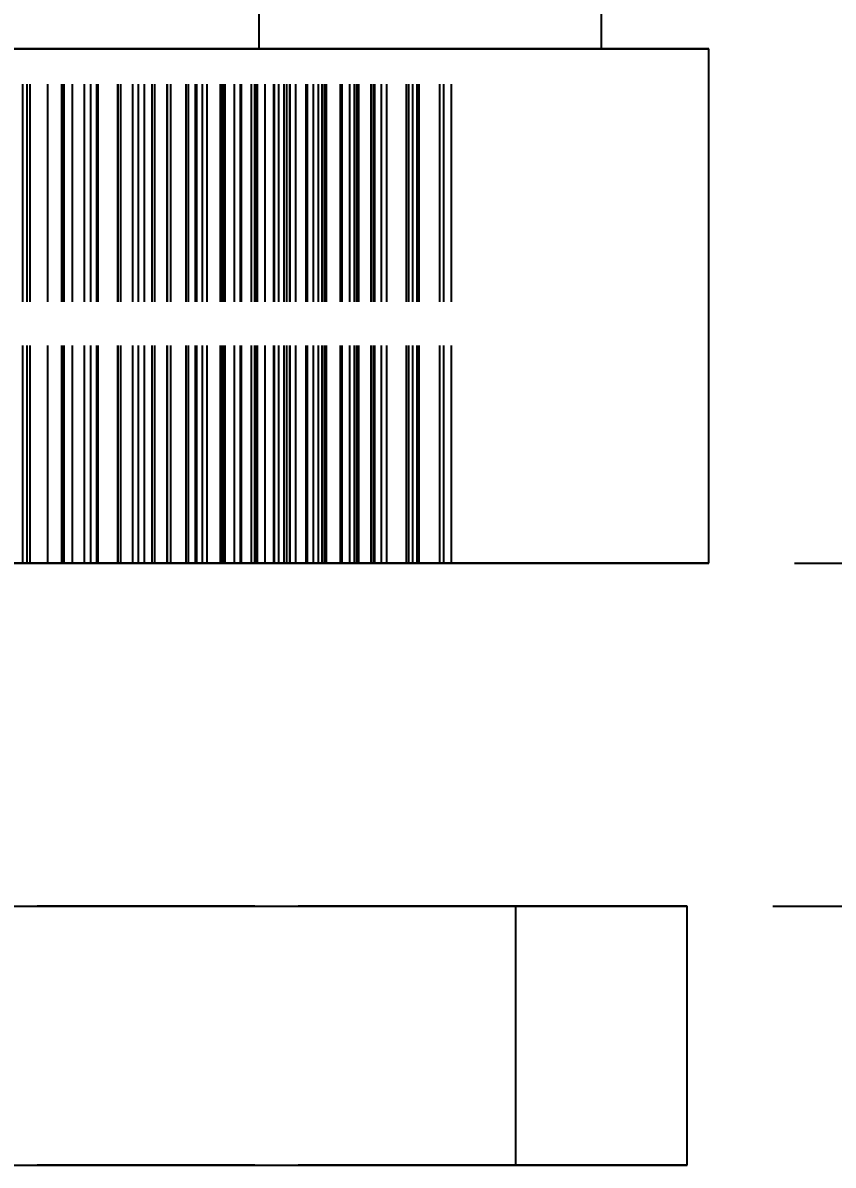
# Model space of a CAD drawing. Header units: millimetres. Extents: x -13 to 272, y -50 to 160.
# Drawn here: x 45.87 to 50.6, y 99 to 105.66 of the extents above; entities that cross this region are included whole.
import ezdxf

# ---------------------------------------------------------------- set-up
doc = ezdxf.new("R2010")
doc.units = ezdxf.units.MM
doc.linetypes.add('DASHED', pattern=[1.524, 1.27, -0.254])
for name, color, linetype in [('DIMS', 3, 'CONTINUOUS'), ('HIDDEN', 8, 'DASHED'), ('VISIBLE', 7, 'CONTINUOUS')]:
    doc.layers.add(name, color=color, linetype=linetype)
doc.styles.add('OpenSansCondensed-Light', font='OpenSansCondensed-Light.ttf')
doc.dimstyles.new('EZDXF', dxfattribs={"dimtxt": 0.25, "dimasz": 0.175, "dimexe": 0.375, "dimexo": 0.125, "dimgap": 0.1, "dimtad": 1, "dimlfac": 100, "dimzin": 12, "dimdsep": 46, "dimtxsty": 'OpenSansCondensed-Light', "dimblk": 'ARCHTICK', "dimcen": 2.5, "dimazin": 3, "dimtfac": 0.5, "dimtmove": 2, "dimatfit": 3})

# ---------------------------------------------------------------- blocks, each defined once
blk = doc.blocks.new('_ARCHTICK')
at = {"color": 0, "linetype": 'BYBLOCK', "const_width": 0.15}
blk.add_lwpolyline([(-0.5, -0.5), (0.5, 0.5)], dxfattribs=at)

msp = doc.modelspace()

# ---------------------------------------------------------------- linework, layer by layer
at = {"layer": 'HIDDEN'}
for points in [[(47.25, 144.51), (47.25, 105.51)], [(47.25, 105.51), (46.55159, 105.51), (45.85317, 105.51), (45.15476, 105.51), (44.45635, 105.51), (43.75794, 105.51), (43.05952, 105.51), (42.36111, 105.51), (41.6627, 105.51), (40.96429, 105.51), (40.26587, 105.51), (39.56746, 105.51), (38.86905, 105.51), (38.17063, 105.51), (37.47222, 105.51), (36.77381, 105.51), (36.0754, 105.51), (35.37698, 105.51), (34.67857, 105.51), (33.98016, 105.51), (33.28175, 105.51), (32.58333, 105.51), (31.88492, 105.51), (31.18651, 105.51)], [(31.18651, 105.51), (31.88492, 105.51), (32.58333, 105.51), (33.28175, 105.51), (33.98016, 105.51), (34.67857, 105.51), (35.37698, 105.51), (36.0754, 105.51), (36.77381, 105.51), (37.47222, 105.51), (38.17063, 105.51), (38.86905, 105.51), (39.56746, 105.51), (40.26587, 105.51), (40.96429, 105.51), (41.6627, 105.51), (42.36111, 105.51), (43.05952, 105.51), (43.75794, 105.51), (44.45635, 105.51), (45.15476, 105.51), (45.85317, 105.51), (46.55159, 105.51), (47.25, 105.51)], [(40.49405, 105.51), (41.27579, 105.51), (42.05754, 105.51), (42.83929, 105.51), (43.62103, 105.51), (44.40278, 105.51), (45.18452, 105.51), (45.96627, 105.51), (46.74802, 105.51), (47.52976, 105.51), (48.31151, 105.51), (49.09325, 105.51), (49.875, 105.51)], [(49.25, 105.51), (48.4881, 105.51), (47.72619, 105.51), (46.96429, 105.51), (46.20238, 105.51), (45.44048, 105.51), (44.67857, 105.51), (43.91667, 105.51), (43.15476, 105.51), (42.39286, 105.51), (41.63095, 105.51), (40.86905, 105.51)], [(40.86905, 105.51), (41.63095, 105.51), (42.39286, 105.51), (43.15476, 105.51), (43.91667, 105.51), (44.67857, 105.51), (45.44048, 105.51), (46.20238, 105.51), (46.96429, 105.51), (47.72619, 105.51), (48.4881, 105.51), (49.25, 105.51)], [(45.89817, 105.51), (45.69772, 105.51)], [(45.69772, 105.51), (45.89817, 105.51)], [(45.91665, 105.51), (45.72134, 105.51)], [(45.72134, 105.51), (45.91665, 105.51)], [(45.87321, 105.51), (45.72438, 105.51)], [(45.87321, 105.51), (46.01968, 105.51)], [(46.01968, 105.51), (45.87321, 105.51)], [(45.87321, 102.51), (45.87321, 105.51)], [(45.87321, 102.51), (45.87321, 105.51)], [(46.10056, 105.51), (45.89817, 105.51)], [(45.89817, 105.51), (46.10056, 105.51)], [(45.89817, 102.51), (45.89817, 105.51)], [(45.89817, 102.51), (45.89817, 105.51)], [(46.11399, 105.51), (45.91665, 105.51)], [(45.91665, 105.51), (46.11399, 105.51)], [(45.91665, 102.51), (45.91665, 105.51)], [(45.91665, 102.51), (45.91665, 105.51)], [(46.01968, 105.51), (46.16386, 105.51)], [(46.16386, 105.51), (46.01968, 105.51)], [(46.01968, 102.51), (46.01968, 105.51)], [(46.01968, 102.51), (46.01968, 105.51)], [(46.30476, 105.51), (46.10056, 105.51)], [(46.10056, 105.51), (46.30476, 105.51)], [(46.10056, 102.51), (46.10056, 105.51)], [(46.10056, 102.51), (46.10056, 105.51)], [(46.23354, 105.51), (46.11125, 105.51)], [(46.11125, 105.51), (46.27086, 105.51)], [(46.27086, 105.51), (46.11125, 105.51)], [(46.11125, 105.51), (46.23354, 105.51)], [(46.11125, 102.51), (46.11125, 105.51)], [(46.11125, 102.51), (46.11125, 105.51)], [(46.31318, 105.51), (46.11399, 105.51)], [(46.11399, 105.51), (46.31318, 105.51)], [(46.11399, 102.51), (46.11399, 105.51)], [(46.11399, 102.51), (46.11399, 105.51)], [(46.16386, 105.51), (46.3058, 105.51)], [(46.3058, 105.51), (46.16386, 105.51)], [(46.16386, 102.51), (46.16386, 105.51)], [(46.16386, 102.51), (46.16386, 105.51)], [(46.42945, 105.51), (46.23354, 105.51)], [(46.23354, 105.51), (46.42945, 105.51)], [(46.23354, 102.51), (46.23354, 105.51)], [(46.23354, 102.51), (46.23354, 105.51)], [(46.27086, 105.51), (46.42839, 105.51)], [(46.42839, 105.51), (46.27086, 105.51)], [(46.27086, 102.51), (46.27086, 105.51)], [(46.27086, 102.51), (46.27086, 105.51)], [(46.44554, 105.51), (46.30476, 105.51)], [(46.30476, 105.51), (46.44554, 105.51)], [(46.30476, 102.51), (46.30476, 105.51)], [(46.30476, 102.51), (46.30476, 105.51)], [(46.3058, 105.51), (46.44554, 105.51)], [(46.44554, 105.51), (46.3058, 105.51)], [(46.3058, 102.51), (46.3058, 105.51)], [(46.3058, 102.51), (46.3058, 105.51)], [(46.5141, 105.51), (46.31318, 105.51)], [(46.31318, 105.51), (46.5141, 105.51)], [(46.31318, 102.51), (46.31318, 105.51)], [(46.31318, 102.51), (46.31318, 105.51)], [(46.42839, 105.51), (46.58392, 105.51)], [(46.58392, 105.51), (46.42839, 105.51)], [(46.42839, 102.51), (46.42839, 105.51)], [(46.42839, 102.51), (46.42839, 105.51)], [(46.627, 105.51), (46.42945, 105.51)], [(46.42945, 105.51), (46.627, 105.51)], [(46.42945, 102.51), (46.42945, 105.51)], [(46.42945, 102.51), (46.42945, 105.51)], [(46.44554, 102.51), (46.44554, 105.51)], [(46.44554, 102.51), (46.44554, 105.51)], [(46.7166, 105.51), (46.5141, 105.51)], [(46.5141, 105.51), (46.7166, 105.51)], [(46.5141, 102.51), (46.5141, 105.51)], [(46.5141, 102.51), (46.5141, 105.51)], [(46.64351, 105.51), (46.54777, 105.51)], [(46.54777, 105.51), (46.71491, 105.51)], [(46.71491, 105.51), (46.54777, 105.51)], [(46.54777, 105.51), (46.64351, 105.51)], [(46.54777, 102.51), (46.54777, 105.51)], [(46.54777, 102.51), (46.54777, 105.51)], [(46.58392, 105.51), (46.73751, 105.51)], [(46.73751, 105.51), (46.58392, 105.51)], [(46.58392, 102.51), (46.58392, 105.51)], [(46.58392, 102.51), (46.58392, 105.51)], [(46.82604, 105.51), (46.627, 105.51)], [(46.627, 105.51), (46.82604, 105.51)], [(46.627, 102.51), (46.627, 105.51)], [(46.627, 102.51), (46.627, 105.51)], [(46.83908, 105.51), (46.64351, 105.51)], [(46.64351, 105.51), (46.83908, 105.51)], [(46.64351, 102.51), (46.64351, 105.51)], [(46.64351, 102.51), (46.64351, 105.51)], [(46.71491, 105.51), (46.88038, 105.51)], [(46.88038, 105.51), (46.71491, 105.51)], [(46.71491, 102.51), (46.71491, 105.51)], [(46.71491, 102.51), (46.71491, 105.51)], [(46.92059, 105.51), (46.7166, 105.51)], [(46.7166, 105.51), (46.92059, 105.51)], [(46.7166, 102.51), (46.7166, 105.51)], [(46.7166, 102.51), (46.7166, 105.51)], [(46.73751, 105.51), (46.88919, 105.51)], [(46.88919, 105.51), (46.73751, 105.51)], [(46.73751, 102.51), (46.73751, 105.51)], [(46.73751, 102.51), (46.73751, 105.51)], [(47.02642, 105.51), (46.82604, 105.51)], [(46.82604, 105.51), (47.02642, 105.51)], [(46.82604, 102.51), (46.82604, 105.51)], [(46.82604, 102.51), (46.82604, 105.51)], [(47.03587, 105.51), (46.83908, 105.51)], [(46.83908, 105.51), (47.03587, 105.51)], [(46.83908, 102.51), (46.83908, 105.51)], [(46.83908, 102.51), (46.83908, 105.51)], [(46.88038, 105.51), (47.04422, 105.51)], [(47.04422, 105.51), (46.88038, 105.51)], [(46.88038, 102.51), (46.88038, 105.51)], [(46.88038, 102.51), (46.88038, 105.51)], [(46.94925, 105.51), (46.88054, 105.51)], [(46.88054, 105.51), (47.0544, 105.51)], [(47.0544, 105.51), (46.88054, 105.51)], [(46.88054, 105.51), (46.94925, 105.51)], [(46.88054, 102.51), (46.88054, 105.51)], [(46.88054, 102.51), (46.88054, 105.51)], [(46.88919, 105.51), (47.03897, 105.51)], [(47.03897, 105.51), (46.88919, 105.51)], [(46.88919, 102.51), (46.88919, 105.51)], [(46.88919, 102.51), (46.88919, 105.51)], [(47.03897, 105.51), (46.92059, 105.51)], [(46.92059, 105.51), (47.03897, 105.51)], [(46.92059, 102.51), (46.92059, 105.51)], [(46.92059, 102.51), (46.92059, 105.51)], [(47.14352, 105.51), (46.94925, 105.51)], [(46.94925, 105.51), (47.14352, 105.51)], [(46.94925, 102.51), (46.94925, 105.51)], [(46.94925, 102.51), (46.94925, 105.51)], [(47.22806, 105.51), (47.02642, 105.51)], [(47.02642, 105.51), (47.22806, 105.51)], [(47.02642, 102.51), (47.02642, 105.51)], [(47.02642, 102.51), (47.02642, 105.51)], [(47.23377, 105.51), (47.03587, 105.51)], [(47.03587, 105.51), (47.23377, 105.51)], [(47.03587, 102.51), (47.03587, 105.51)], [(47.03587, 102.51), (47.03587, 105.51)], [(47.03897, 102.51), (47.03897, 105.51)], [(47.03897, 102.51), (47.03897, 105.51)], [(47.04422, 105.51), (47.20648, 105.51)], [(47.20648, 105.51), (47.04422, 105.51)], [(47.04422, 102.51), (47.04422, 105.51)], [(47.04422, 102.51), (47.04422, 105.51)], [(47.0544, 105.51), (47.227, 105.51)], [(47.227, 105.51), (47.0544, 105.51)], [(47.0544, 102.51), (47.0544, 105.51)], [(47.0544, 102.51), (47.0544, 105.51)], [(47.14928, 105.51), (47.10791, 105.51)], [(47.10791, 105.51), (47.28765, 105.51)], [(47.28765, 105.51), (47.10791, 105.51)], [(47.10791, 105.51), (47.14928, 105.51)], [(47.10791, 102.51), (47.10791, 105.51)], [(47.10791, 102.51), (47.10791, 105.51)], [(47.33861, 105.51), (47.14352, 105.51)], [(47.14352, 105.51), (47.33861, 105.51)], [(47.14352, 102.51), (47.14352, 105.51)], [(47.14352, 102.51), (47.14352, 105.51)], [(47.3413, 105.51), (47.14928, 105.51)], [(47.14928, 105.51), (47.3413, 105.51)], [(47.14928, 102.51), (47.14928, 105.51)], [(47.14928, 102.51), (47.14928, 105.51)], [(47.20648, 105.51), (47.36715, 105.51)], [(47.36715, 105.51), (47.20648, 105.51)], [(47.20648, 102.51), (47.20648, 105.51)], [(47.20648, 102.51), (47.20648, 105.51)], [(47.227, 105.51), (47.39835, 105.51)], [(47.39835, 105.51), (47.227, 105.51)], [(47.227, 102.51), (47.227, 105.51)], [(47.227, 102.51), (47.227, 105.51)], [(47.43085, 105.51), (47.22806, 105.51)], [(47.22806, 105.51), (47.43085, 105.51)], [(47.22806, 102.51), (47.22806, 105.51)], [(47.22806, 102.51), (47.22806, 105.51)], [(47.24261, 105.51), (47.2288, 105.51)], [(47.2288, 105.51), (47.41354, 105.51)], [(47.41354, 105.51), (47.2288, 105.51)], [(47.2288, 105.51), (47.24261, 105.51)], [(47.2288, 102.51), (47.2288, 105.51)], [(47.2288, 102.51), (47.2288, 105.51)], [(47.43266, 105.51), (47.23377, 105.51)], [(47.23377, 105.51), (47.43266, 105.51)], [(47.23377, 102.51), (47.23377, 105.51)], [(47.23377, 102.51), (47.23377, 105.51)], [(47.24261, 105.51), (47.43146, 105.51)], [(47.43146, 105.51), (47.24261, 105.51)], [(47.24261, 102.51), (47.24261, 105.51)], [(47.24261, 102.51), (47.24261, 105.51)], [(47.28765, 105.51), (47.46654, 105.51)], [(47.46654, 105.51), (47.28765, 105.51)], [(47.28765, 102.51), (47.28765, 105.51)], [(47.28765, 102.51), (47.28765, 105.51)], [(47.5344, 105.51), (47.33861, 105.51)], [(47.33861, 105.51), (47.5344, 105.51)], [(47.33861, 102.51), (47.33861, 105.51)], [(47.33861, 102.51), (47.33861, 105.51)], [(47.53372, 105.51), (47.3413, 105.51)], [(47.3413, 105.51), (47.53372, 105.51)], [(47.3413, 102.51), (47.3413, 105.51)], [(47.3413, 102.51), (47.3413, 105.51)], [(47.36715, 105.51), (47.52626, 105.51)], [(47.52626, 105.51), (47.36715, 105.51)], [(47.36715, 102.51), (47.36715, 105.51)], [(47.36715, 102.51), (47.36715, 105.51)], [(47.39835, 105.51), (47.56847, 105.51)], [(47.56847, 105.51), (47.39835, 105.51)], [(47.39835, 102.51), (47.39835, 105.51)], [(47.39835, 102.51), (47.39835, 105.51)], [(47.41354, 105.51), (47.59785, 105.51)], [(47.59785, 105.51), (47.41354, 105.51)], [(47.41354, 102.51), (47.41354, 105.51)], [(47.41354, 102.51), (47.41354, 105.51)], [(47.52626, 105.51), (47.43085, 105.51)], [(47.43085, 105.51), (47.52626, 105.51)], [(47.43085, 102.51), (47.43085, 105.51)], [(47.43085, 102.51), (47.43085, 105.51)], [(47.43146, 105.51), (47.62028, 105.51)], [(47.62028, 105.51), (47.43146, 105.51)], [(47.43146, 102.51), (47.43146, 105.51)], [(47.43146, 102.51), (47.43146, 105.51)], [(47.63245, 105.51), (47.43266, 105.51)], [(47.43266, 105.51), (47.63245, 105.51)], [(47.43266, 102.51), (47.43266, 105.51)], [(47.43266, 102.51), (47.43266, 105.51)], [(47.46654, 105.51), (47.64457, 105.51)], [(47.64457, 105.51), (47.46654, 105.51)], [(47.46654, 102.51), (47.46654, 105.51)], [(47.46654, 102.51), (47.46654, 105.51)], [(47.52626, 102.51), (47.52626, 105.51)], [(47.52626, 102.51), (47.52626, 105.51)], [(47.72647, 105.51), (47.53372, 105.51)], [(47.53372, 105.51), (47.72647, 105.51)], [(47.53372, 102.51), (47.53372, 105.51)], [(47.53372, 102.51), (47.53372, 105.51)], [(47.73082, 105.51), (47.5344, 105.51)], [(47.5344, 105.51), (47.73082, 105.51)], [(47.5344, 102.51), (47.5344, 105.51)], [(47.5344, 102.51), (47.5344, 105.51)], [(47.56847, 105.51), (47.73736, 105.51)], [(47.73736, 105.51), (47.56847, 105.51)], [(47.56847, 102.51), (47.56847, 105.51)], [(47.56847, 102.51), (47.56847, 105.51)], [(47.59785, 105.51), (47.78168, 105.51)], [(47.78168, 105.51), (47.59785, 105.51)], [(47.59785, 102.51), (47.59785, 105.51)], [(47.59785, 102.51), (47.59785, 105.51)], [(47.62028, 105.51), (47.80903, 105.51)], [(47.80903, 105.51), (47.62028, 105.51)], [(47.62028, 102.51), (47.62028, 105.51)], [(47.62028, 102.51), (47.62028, 105.51)], [(47.83305, 105.51), (47.63245, 105.51)], [(47.63245, 105.51), (47.83305, 105.51)], [(47.63245, 102.51), (47.63245, 105.51)], [(47.63245, 102.51), (47.63245, 105.51)], [(47.64457, 105.51), (47.82173, 105.51)], [(47.82173, 105.51), (47.64457, 105.51)], [(47.64457, 102.51), (47.64457, 105.51)], [(47.64457, 102.51), (47.64457, 105.51)], [(47.91946, 105.51), (47.72647, 105.51)], [(47.72647, 105.51), (47.91946, 105.51)], [(47.72647, 102.51), (47.72647, 105.51)], [(47.72647, 102.51), (47.72647, 105.51)], [(47.92779, 105.51), (47.73082, 105.51)], [(47.73082, 105.51), (47.92779, 105.51)], [(47.73082, 102.51), (47.73082, 105.51)], [(47.73082, 102.51), (47.73082, 105.51)], [(47.73736, 105.51), (47.90501, 105.51)], [(47.90501, 105.51), (47.73736, 105.51)], [(47.73736, 102.51), (47.73736, 105.51)], [(47.73736, 102.51), (47.73736, 105.51)], [(47.78168, 105.51), (47.96503, 105.51)], [(47.96503, 105.51), (47.78168, 105.51)], [(47.78168, 102.51), (47.78168, 105.51)], [(47.78168, 102.51), (47.78168, 105.51)], [(47.80903, 105.51), (47.99766, 105.51)], [(47.99766, 105.51), (47.80903, 105.51)], [(47.80903, 102.51), (47.80903, 105.51)], [(47.80903, 102.51), (47.80903, 105.51)], [(47.82173, 105.51), (47.99801, 105.51)], [(47.99801, 105.51), (47.82173, 105.51)], [(47.82173, 102.51), (47.82173, 105.51)], [(47.82173, 102.51), (47.82173, 105.51)], [(47.90501, 105.51), (47.83305, 105.51)], [(47.83305, 105.51), (47.90501, 105.51)], [(47.83305, 102.51), (47.83305, 105.51)], [(47.83305, 102.51), (47.83305, 105.51)], [(47.90501, 102.51), (47.90501, 105.51)], [(47.90501, 102.51), (47.90501, 105.51)], [(48.11264, 105.51), (47.91946, 105.51)], [(47.91946, 105.51), (48.11264, 105.51)], [(47.91946, 102.51), (47.91946, 105.51)], [(47.91946, 102.51), (47.91946, 105.51)], [(48.12522, 105.51), (47.92779, 105.51)], [(47.92779, 105.51), (48.12522, 105.51)], [(47.92779, 102.51), (47.92779, 105.51)], [(47.92779, 102.51), (47.92779, 105.51)], [(47.96503, 105.51), (48.14784, 105.51)], [(48.14784, 105.51), (47.96503, 105.51)], [(47.96503, 102.51), (47.96503, 105.51)], [(47.96503, 102.51), (47.96503, 105.51)], [(47.99766, 105.51), (48.18611, 105.51)], [(48.18611, 105.51), (47.99766, 105.51)], [(47.99766, 102.51), (47.99766, 105.51)], [(47.99766, 102.51), (47.99766, 105.51)], [(47.99801, 105.51), (48.17339, 105.51)], [(48.17339, 105.51), (47.99801, 105.51)], [(47.99801, 102.51), (47.99801, 105.51)], [(47.99801, 102.51), (47.99801, 105.51)], [(48.30595, 105.51), (48.11264, 105.51)], [(48.11264, 105.51), (48.30595, 105.51)], [(48.11264, 102.51), (48.11264, 105.51)], [(48.11264, 102.51), (48.11264, 105.51)], [(48.17339, 105.51), (48.12522, 105.51)], [(48.12522, 105.51), (48.17339, 105.51)], [(48.12522, 102.51), (48.12522, 105.51)], [(48.12522, 102.51), (48.12522, 105.51)], [(48.14784, 105.51), (48.33009, 105.51)], [(48.33009, 105.51), (48.14784, 105.51)], [(48.14784, 102.51), (48.14784, 105.51)], [(48.14784, 102.51), (48.14784, 105.51)], [(48.17339, 102.51), (48.17339, 105.51)], [(48.17339, 102.51), (48.17339, 105.51)], [(48.18611, 105.51), (48.37435, 105.51)], [(48.37435, 105.51), (48.18611, 105.51)], [(48.18611, 102.51), (48.18611, 105.51)], [(48.18611, 102.51), (48.18611, 105.51)], [(48.33009, 105.51), (48.30595, 105.51)], [(48.30595, 105.51), (48.33009, 105.51)], [(48.30595, 102.51), (48.30595, 105.51)], [(48.30595, 102.51), (48.30595, 105.51)], [(48.33009, 102.51), (48.33009, 105.51)], [(48.33009, 102.51), (48.33009, 105.51)], [(48.37435, 102.51), (48.37435, 105.51)], [(48.37435, 102.51), (48.37435, 105.51)], [(40.49405, 102.51), (41.27579, 102.51), (42.05754, 102.51), (42.83929, 102.51), (43.62103, 102.51), (44.40278, 102.51), (45.18452, 102.51), (45.96627, 102.51), (46.74802, 102.51), (47.52976, 102.51), (48.31151, 102.51), (49.09325, 102.51), (49.875, 102.51)], [(45.89817, 102.51), (45.69772, 102.51)], [(45.69772, 102.51), (45.89817, 102.51)], [(45.91665, 102.51), (45.72134, 102.51)], [(45.72134, 102.51), (45.91665, 102.51)], [(45.87321, 102.51), (45.72438, 102.51)], [(45.87321, 102.51), (46.01968, 102.51)], [(46.01968, 102.51), (45.87321, 102.51)], [(46.10056, 102.51), (45.89817, 102.51)], [(45.89817, 102.51), (46.10056, 102.51)], [(46.11399, 102.51), (45.91665, 102.51)], [(45.91665, 102.51), (46.11399, 102.51)], [(46.01968, 102.51), (46.16386, 102.51)], [(46.16386, 102.51), (46.01968, 102.51)], [(46.30476, 102.51), (46.10056, 102.51)], [(46.10056, 102.51), (46.30476, 102.51)], [(46.23354, 102.51), (46.11125, 102.51)], [(46.11125, 102.51), (46.27086, 102.51)], [(46.27086, 102.51), (46.11125, 102.51)], [(46.11125, 102.51), (46.23354, 102.51)], [(46.31318, 102.51), (46.11399, 102.51)], [(46.11399, 102.51), (46.31318, 102.51)], [(46.16386, 102.51), (46.3058, 102.51)], [(46.3058, 102.51), (46.16386, 102.51)], [(46.42945, 102.51), (46.23354, 102.51)], [(46.23354, 102.51), (46.42945, 102.51)], [(46.27086, 102.51), (46.42839, 102.51)], [(46.42839, 102.51), (46.27086, 102.51)], [(46.44554, 102.51), (46.30476, 102.51)], [(46.30476, 102.51), (46.44554, 102.51)], [(46.3058, 102.51), (46.44554, 102.51)], [(46.44554, 102.51), (46.3058, 102.51)], [(46.5141, 102.51), (46.31318, 102.51)], [(46.31318, 102.51), (46.5141, 102.51)], [(46.42839, 102.51), (46.58392, 102.51)], [(46.58392, 102.51), (46.42839, 102.51)], [(46.627, 102.51), (46.42945, 102.51)], [(46.42945, 102.51), (46.627, 102.51)], [(46.7166, 102.51), (46.5141, 102.51)], [(46.5141, 102.51), (46.7166, 102.51)], [(46.64351, 102.51), (46.54777, 102.51)], [(46.54777, 102.51), (46.71491, 102.51)], [(46.71491, 102.51), (46.54777, 102.51)], [(46.54777, 102.51), (46.64351, 102.51)], [(46.58392, 102.51), (46.73751, 102.51)], [(46.73751, 102.51), (46.58392, 102.51)], [(46.82604, 102.51), (46.627, 102.51)], [(46.627, 102.51), (46.82604, 102.51)], [(46.83908, 102.51), (46.64351, 102.51)], [(46.64351, 102.51), (46.83908, 102.51)], [(46.71491, 102.51), (46.88038, 102.51)], [(46.88038, 102.51), (46.71491, 102.51)], [(46.92059, 102.51), (46.7166, 102.51)], [(46.7166, 102.51), (46.92059, 102.51)], [(46.73751, 102.51), (46.88919, 102.51)], [(46.88919, 102.51), (46.73751, 102.51)], [(47.02642, 102.51), (46.82604, 102.51)], [(46.82604, 102.51), (47.02642, 102.51)], [(47.03587, 102.51), (46.83908, 102.51)], [(46.83908, 102.51), (47.03587, 102.51)], [(46.88038, 102.51), (47.04422, 102.51)], [(47.04422, 102.51), (46.88038, 102.51)], [(46.94925, 102.51), (46.88054, 102.51)], [(46.88054, 102.51), (47.0544, 102.51)], [(47.0544, 102.51), (46.88054, 102.51)], [(46.88054, 102.51), (46.94925, 102.51)], [(46.88919, 102.51), (47.03897, 102.51)], [(47.03897, 102.51), (46.88919, 102.51)], [(47.03897, 102.51), (46.92059, 102.51)], [(46.92059, 102.51), (47.03897, 102.51)], [(47.14352, 102.51), (46.94925, 102.51)], [(46.94925, 102.51), (47.14352, 102.51)], [(47.22806, 102.51), (47.02642, 102.51)], [(47.02642, 102.51), (47.22806, 102.51)], [(47.23377, 102.51), (47.03587, 102.51)], [(47.03587, 102.51), (47.23377, 102.51)], [(47.04422, 102.51), (47.20648, 102.51)], [(47.20648, 102.51), (47.04422, 102.51)], [(47.0544, 102.51), (47.227, 102.51)], [(47.227, 102.51), (47.0544, 102.51)], [(47.14928, 102.51), (47.10791, 102.51)], [(47.10791, 102.51), (47.28765, 102.51)], [(47.28765, 102.51), (47.10791, 102.51)], [(47.10791, 102.51), (47.14928, 102.51)], [(47.33861, 102.51), (47.14352, 102.51)], [(47.14352, 102.51), (47.33861, 102.51)], [(47.3413, 102.51), (47.14928, 102.51)], [(47.14928, 102.51), (47.3413, 102.51)], [(47.20648, 102.51), (47.36715, 102.51)], [(47.36715, 102.51), (47.20648, 102.51)], [(47.227, 102.51), (47.39835, 102.51)], [(47.39835, 102.51), (47.227, 102.51)], [(47.43085, 102.51), (47.22806, 102.51)], [(47.22806, 102.51), (47.43085, 102.51)], [(47.24261, 102.51), (47.2288, 102.51)], [(47.2288, 102.51), (47.41354, 102.51)], [(47.41354, 102.51), (47.2288, 102.51)], [(47.2288, 102.51), (47.24261, 102.51)], [(47.43266, 102.51), (47.23377, 102.51)], [(47.23377, 102.51), (47.43266, 102.51)], [(47.24261, 102.51), (47.43146, 102.51)], [(47.43146, 102.51), (47.24261, 102.51)], [(47.28765, 102.51), (47.46654, 102.51)], [(47.46654, 102.51), (47.28765, 102.51)], [(47.5344, 102.51), (47.33861, 102.51)], [(47.33861, 102.51), (47.5344, 102.51)], [(47.53372, 102.51), (47.3413, 102.51)], [(47.3413, 102.51), (47.53372, 102.51)], [(47.36715, 102.51), (47.52626, 102.51)], [(47.52626, 102.51), (47.36715, 102.51)], [(47.39835, 102.51), (47.56847, 102.51)], [(47.56847, 102.51), (47.39835, 102.51)], [(47.41354, 102.51), (47.59785, 102.51)], [(47.59785, 102.51), (47.41354, 102.51)], [(47.52626, 102.51), (47.43085, 102.51)], [(47.43085, 102.51), (47.52626, 102.51)], [(47.43146, 102.51), (47.62028, 102.51)], [(47.62028, 102.51), (47.43146, 102.51)], [(47.63245, 102.51), (47.43266, 102.51)], [(47.43266, 102.51), (47.63245, 102.51)], [(47.46654, 102.51), (47.64457, 102.51)], [(47.64457, 102.51), (47.46654, 102.51)], [(47.72647, 102.51), (47.53372, 102.51)], [(47.53372, 102.51), (47.72647, 102.51)], [(47.73082, 102.51), (47.5344, 102.51)], [(47.5344, 102.51), (47.73082, 102.51)], [(47.56847, 102.51), (47.73736, 102.51)], [(47.73736, 102.51), (47.56847, 102.51)], [(47.59785, 102.51), (47.78168, 102.51)], [(47.78168, 102.51), (47.59785, 102.51)], [(47.62028, 102.51), (47.80903, 102.51)], [(47.80903, 102.51), (47.62028, 102.51)], [(47.83305, 102.51), (47.63245, 102.51)], [(47.63245, 102.51), (47.83305, 102.51)], [(47.64457, 102.51), (47.82173, 102.51)], [(47.82173, 102.51), (47.64457, 102.51)], [(47.91946, 102.51), (47.72647, 102.51)], [(47.72647, 102.51), (47.91946, 102.51)], [(47.92779, 102.51), (47.73082, 102.51)], [(47.73082, 102.51), (47.92779, 102.51)], [(47.73736, 102.51), (47.90501, 102.51)], [(47.90501, 102.51), (47.73736, 102.51)], [(47.78168, 102.51), (47.96503, 102.51)], [(47.96503, 102.51), (47.78168, 102.51)], [(47.80903, 102.51), (47.99766, 102.51)], [(47.99766, 102.51), (47.80903, 102.51)], [(47.82173, 102.51), (47.99801, 102.51)], [(47.99801, 102.51), (47.82173, 102.51)], [(47.90501, 102.51), (47.83305, 102.51)], [(47.83305, 102.51), (47.90501, 102.51)], [(48.11264, 102.51), (47.91946, 102.51)], [(47.91946, 102.51), (48.11264, 102.51)], [(48.12522, 102.51), (47.92779, 102.51)], [(47.92779, 102.51), (48.12522, 102.51)], [(47.96503, 102.51), (48.14784, 102.51)], [(48.14784, 102.51), (47.96503, 102.51)], [(47.99766, 102.51), (48.18611, 102.51)], [(48.18611, 102.51), (47.99766, 102.51)], [(47.99801, 102.51), (48.17339, 102.51)], [(48.17339, 102.51), (47.99801, 102.51)], [(48.30595, 102.51), (48.11264, 102.51)], [(48.11264, 102.51), (48.30595, 102.51)], [(48.17339, 102.51), (48.12522, 102.51)], [(48.12522, 102.51), (48.17339, 102.51)], [(48.14784, 102.51), (48.33009, 102.51)], [(48.33009, 102.51), (48.14784, 102.51)], [(48.18611, 102.51), (48.37435, 102.51)], [(48.37435, 102.51), (48.18611, 102.51)], [(48.33009, 102.51), (48.30595, 102.51)], [(48.30595, 102.51), (48.33009, 102.51)], [(48.75, 100.51), (1.75, 100.51)], [(49.75, 100.51), (49.73413, 100.51), (49.71825, 100.51), (49.70238, 100.51), (49.68651, 100.51), (49.67063, 100.51), (49.65476, 100.51), (49.63889, 100.51), (49.62302, 100.51), (49.60714, 100.51), (49.59127, 100.51), (49.5754, 100.51), (49.55952, 100.51), (49.54365, 100.51), (49.52778, 100.51), (49.5119, 100.51), (49.49603, 100.51), (49.48016, 100.51), (49.46429, 100.51), (49.44841, 100.51), (49.43254, 100.51), (49.41667, 100.51), (49.40079, 100.51), (49.38492, 100.51), (49.36905, 100.51), (49.35317, 100.51), (49.3373, 100.51), (49.32143, 100.51), (49.30556, 100.51), (49.28968, 100.51), (49.27381, 100.51), (49.25794, 100.51), (49.24206, 100.51), (49.22619, 100.51), (49.21032, 100.51), (49.19444, 100.51), (49.17857, 100.51), (49.1627, 100.51), (49.14683, 100.51), (49.13095, 100.51), (49.11508, 100.51), (49.09921, 100.51), (49.08333, 100.51), (49.06746, 100.51), (49.05159, 100.51), (49.03571, 100.51), (49.01984, 100.51), (49.00397, 100.51), (48.9881, 100.51), (48.97222, 100.51), (48.95635, 100.51), (48.94048, 100.51), (48.9246, 100.51), (48.90873, 100.51), (48.89286, 100.51), (48.87698, 100.51), (48.86111, 100.51), (48.84524, 100.51), (48.82937, 100.51), (48.81349, 100.51), (48.79762, 100.51), (48.78175, 100.51), (48.76587, 100.51), (48.75, 100.51)], [(48.75, 99), (48.75, 100.51)], [(49.75, 99), (49.75, 100.51)], [(48.75, 99), (1.75, 99)], [(49.75, 99), (49.73413, 99), (49.71825, 99), (49.70238, 99), (49.68651, 99), (49.67063, 99), (49.65476, 99), (49.63889, 99), (49.62302, 99), (49.60714, 99), (49.59127, 99), (49.5754, 99), (49.55952, 99), (49.54365, 99), (49.52778, 99), (49.5119, 99), (49.49603, 99), (49.48016, 99), (49.46429, 99), (49.44841, 99), (49.43254, 99), (49.41667, 99), (49.40079, 99), (49.38492, 99), (49.36905, 99), (49.35317, 99), (49.3373, 99), (49.32143, 99), (49.30556, 99), (49.28968, 99), (49.27381, 99), (49.25794, 99), (49.24206, 99), (49.22619, 99), (49.21032, 99), (49.19444, 99), (49.17857, 99), (49.1627, 99), (49.14683, 99), (49.13095, 99), (49.11508, 99), (49.09921, 99), (49.08333, 99), (49.06746, 99), (49.05159, 99), (49.03571, 99), (49.01984, 99), (49.00397, 99), (48.9881, 99), (48.97222, 99), (48.95635, 99), (48.94048, 99), (48.9246, 99), (48.90873, 99), (48.89286, 99), (48.87698, 99), (48.86111, 99), (48.84524, 99), (48.82937, 99), (48.81349, 99), (48.79762, 99), (48.78175, 99), (48.76587, 99), (48.75, 99)]]:
    msp.add_lwpolyline(points, dxfattribs=at)
at = {"layer": 'VISIBLE'}
for points in [[(49.25, 105.51), (49.25, 146.01)], [(49.875, 105.51), (49.09325, 105.51), (48.31151, 105.51), (47.52976, 105.51), (46.74802, 105.51), (45.96627, 105.51), (45.18452, 105.51), (44.40278, 105.51), (43.62103, 105.51), (42.83929, 105.51), (42.05754, 105.51), (41.27579, 105.51), (40.49405, 105.51)], [(49.875, 102.51), (49.875, 105.51)], [(49.875, 102.51), (49.09325, 102.51), (48.31151, 102.51), (47.52976, 102.51), (46.74802, 102.51), (45.96627, 102.51), (45.18452, 102.51), (44.40278, 102.51), (43.62103, 102.51), (42.83929, 102.51), (42.05754, 102.51), (41.27579, 102.51), (40.49405, 102.51)], [(1.75, 100.51), (48.75, 100.51)], [(48.75, 100.51), (48.76587, 100.51), (48.78175, 100.51), (48.79762, 100.51), (48.81349, 100.51), (48.82937, 100.51), (48.84524, 100.51), (48.86111, 100.51), (48.87698, 100.51), (48.89286, 100.51), (48.90873, 100.51), (48.9246, 100.51), (48.94048, 100.51), (48.95635, 100.51), (48.97222, 100.51), (48.9881, 100.51), (49.00397, 100.51), (49.01984, 100.51), (49.03571, 100.51), (49.05159, 100.51), (49.06746, 100.51), (49.08333, 100.51), (49.09921, 100.51), (49.11508, 100.51), (49.13095, 100.51), (49.14683, 100.51), (49.1627, 100.51), (49.17857, 100.51), (49.19444, 100.51), (49.21032, 100.51), (49.22619, 100.51), (49.24206, 100.51), (49.25794, 100.51), (49.27381, 100.51), (49.28968, 100.51), (49.30556, 100.51), (49.32143, 100.51), (49.3373, 100.51), (49.35317, 100.51), (49.36905, 100.51), (49.38492, 100.51), (49.40079, 100.51), (49.41667, 100.51), (49.43254, 100.51), (49.44841, 100.51), (49.46429, 100.51), (49.48016, 100.51), (49.49603, 100.51), (49.5119, 100.51), (49.52778, 100.51), (49.54365, 100.51), (49.55952, 100.51), (49.5754, 100.51), (49.59127, 100.51), (49.60714, 100.51), (49.62302, 100.51), (49.63889, 100.51), (49.65476, 100.51), (49.67063, 100.51), (49.68651, 100.51), (49.70238, 100.51), (49.71825, 100.51), (49.73413, 100.51), (49.75, 100.51)], [(48.75, 99), (48.75, 100.51)], [(49.75, 99), (49.75, 100.51)], [(1.75, 99), (48.75, 99)], [(48.75, 99), (48.76587, 99), (48.78175, 99), (48.79762, 99), (48.81349, 99), (48.82937, 99), (48.84524, 99), (48.86111, 99), (48.87698, 99), (48.89286, 99), (48.90873, 99), (48.9246, 99), (48.94048, 99), (48.95635, 99), (48.97222, 99), (48.9881, 99), (49.00397, 99), (49.01984, 99), (49.03571, 99), (49.05159, 99), (49.06746, 99), (49.08333, 99), (49.09921, 99), (49.11508, 99), (49.13095, 99), (49.14683, 99), (49.1627, 99), (49.17857, 99), (49.19444, 99), (49.21032, 99), (49.22619, 99), (49.24206, 99), (49.25794, 99), (49.27381, 99), (49.28968, 99), (49.30556, 99), (49.32143, 99), (49.3373, 99), (49.35317, 99), (49.36905, 99), (49.38492, 99), (49.40079, 99), (49.41667, 99), (49.43254, 99), (49.44841, 99), (49.46429, 99), (49.48016, 99), (49.49603, 99), (49.5119, 99), (49.52778, 99), (49.54365, 99), (49.55952, 99), (49.5754, 99), (49.59127, 99), (49.60714, 99), (49.62302, 99), (49.63889, 99), (49.65476, 99), (49.67063, 99), (49.68651, 99), (49.70238, 99), (49.71825, 99), (49.73413, 99), (49.75, 99)]]:
    msp.add_lwpolyline(points, dxfattribs=at)

# ---------------------------------------------------------------- dimensions: what is measured, and where the dimension line sits
at = {"layer": 'DIMS'}
for base, p1, p2 in [((54.75, 100.51), (49.75, 100.51), (49.75, 146.01)), ((61.75, 100.51), (49.75, 100.51), (49.75, 144.01)), ((68.75, 100.51), (49.875, 100.51), (49.875, 102.51))]:
    msp.add_linear_dim(base=base, p1=p1, p2=p2, angle=90, dimstyle='EZDXF', override={"dimtxt": 1.6, "dimasz": 1, "dimexe": 0.6, "dimexo": 0.5, "dimdec": 2}, dxfattribs=at).render()

doc.saveas('drawing.dxf')
